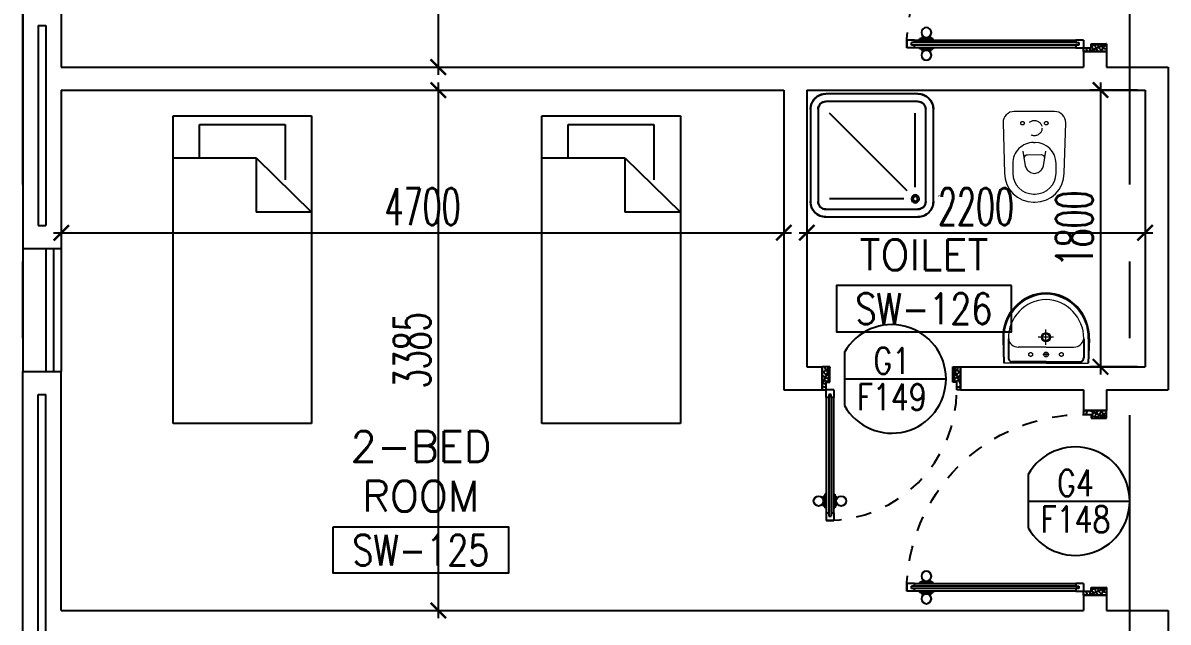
# Model space of a CAD drawing. Extents: x 276011.4 to 276105.3, y 57291.9 to 57371.4.
# Drawn here: x 276062.42 to 276069.87, y 57337.05 to 57340.95 of the extents above; entities that cross this region are included whole.
import ezdxf
from ezdxf.enums import TextEntityAlignment as Align

# ---------------------------------------------------------------- set-up
doc = ezdxf.new("R2010")
doc.units = 0
doc.header["$MEASUREMENT"] = 0
doc.header["$PDMODE"] = 34
for name, pattern in [('CENTERX2', [4, 2.5, -0.5, 0.5, -0.5]), ('DASHED', [0.75, 0.5, -0.25]), ('HIDDEN', [0.375, 0.25, -0.125]), ('HIDDEN2', [0.1875, 0.125, -0.0625])]:
    doc.linetypes.add(name, pattern=pattern)
doc.layers.get('0').update_dxf_attribs({"linetype": 'CONTINUOUS'})
doc.layers.get('DEFPOINTS').update_dxf_attribs({"linetype": 'CONTINUOUS'})
for name, color, linetype in [('AXES', 11, 'CENTERX2'), ('DIM', 4, 'CONTINUOUS'), ('DOOR', 7, 'CONTINUOUS'), ('DOOR-CR', 2, 'CONTINUOUS'), ('DOOR-NO', 3, 'CONTINUOUS'), ('FIX', 3, 'CONTINUOUS'), ('FUR', 4, 'CONTINUOUS'), ('INSUL', 4, 'CONTINUOUS'), ('RM-BOX', 4, 'CONTINUOUS'), ('RM-NAME', 2, 'CONTINUOUS'), ('RM-NO', 2, 'CONTINUOUS'), ('WALL', 2, 'CONTINUOUS'), ('WIN', 3, 'CONTINUOUS')]:
    doc.layers.add(name, color=color, linetype=linetype)
doc.styles.add('ROMANS', font='ROMANS.shx', dxfattribs={"width": 0.6})
doc.dimstyles.new('STANDARD in', dxfattribs={"dimtxt": 0.24, "dimasz": 0.1, "dimexe": 0.07, "dimexo": 0.05, "dimgap": 0.05, "dimtad": 1, "dimdec": 0, "dimlfac": 1000, "dimzin": 0, "dimdsep": 46, "dimtxsty": 'ROMANS', "dimblk": 'ARCHTICK', "dimcen": 0.05, "dimdle": 0.05, "dimclrd": 4, "dimclre": 4, "dimclrt": 2, "dimadec": 0, "dimazin": 0, "dimtfac": 1, "dimtdec": 0, "dimtmove": 2, "dimatfit": 3, "dimfxl": 0, "dimtolj": 1, "dimtzin": 0, "dimarcsym": 0})

# ---------------------------------------------------------------- blocks, each defined once
blk = doc.blocks.new('DOOR100')
at = {"layer": 'DOOR', "color": 0, "linetype": 'ByBlock'}
for p, q in [((-25, 1300), (-75, 1300)), ((-75, 1300), (-25, 1300)), ((-75, 1250), (-75, 1300)), ((-42, 1270), (-58, 1270)), ((-58, 1250), (-58, 1270)), ((-42, 1250), (-42, 1270)), ((-25, 1250), (-25, 1300)), ((-82.2, 1205), (-91.2, 1205)), ((-91.2, 1205), (-91.2, 1140.2)), ((-75, 1217.6), (-82.2, 1217.6)), ((-82.2, 1127.6), (-82.2, 1217.6)), ((-82.2, 1205), (-82.2, 1140.2)), ((-58, 1250), (-75, 1250)), ((-25, 1250), (-42, 1250)), ((-25, 1217.6), (-17.8, 1217.6)), ((-17.8, 1127.6), (-17.8, 1217.6)), ((-17.8, 1205), (-8.8, 1205)), ((-17.8, 1205), (-17.8, 1140.2)), ((-8.8, 1205), (-8.8, 1140.2)), ((-82.2, 1140.2), (-91.2, 1140.2)), ((-75, 1127.6), (-82.2, 1127.6)), ((-25, 1127.6), (-17.8, 1127.6)), ((-17.8, 1140.2), (-8.8, 1140.2)), ((-1200, 0), (-1200, 150)), ((-1200, 150), (-1175, 150)), ((-1200, 150), (-1200, 0)), ((-1175, 150), (-1175, 100)), ((-75, 200), (-58, 200)), ((-75, 150), (-75, 200)), ((-75, 150), (-25, 150)), ((-58, 200), (-58, 180)), ((-58, 180), (-42, 180)), ((-42, 200), (-25, 200)), ((-42, 180), (-42, 200)), ((-25, 200), (-25, 150)), ((0, 150), (-25, 150)), ((-25, 150), (-25, 100)), ((0, 150), (0, 0)), ((-1175, 100), (-1150, 100)), ((-1150, 100), (-1150, 0)), ((-50, 100), (-50, 0)), ((-25, 100), (-50, 100)), ((-1150, 0), (-1200, 0)), ((-50, 0), (0, 0))]:
    blk.add_line(p, q, dxfattribs=at)
at = {"layer": 'DOOR', "linetype": 'ByBlock'}
for p, q in [((-75, 1250), (-75, 200)), ((-58, 200), (-58, 1250)), ((-42, 200), (-42, 1250)), ((-25, 200), (-25, 1250)), ((0, 0), (0, 150))]:
    blk.add_line(p, q, dxfattribs=at)
at = {"layer": 'DOOR', "color": 9, "linetype": 'ByBlock'}
for p, q in [((-1150, 0), (-1200, 113.7)), ((-1150, 0), (-1163.4, 100)), ((-50, 0), (0, 113.7)), ((-50, 0), (-36.6, 100)), ((-1150, 0), (-1200, 40.1)), ((-50, 0), (0, 40.1))]:
    blk.add_line(p, q, dxfattribs=at)
at = {"layer": 'DOOR', "color": 0, "linetype": 'ByBlock'}
for centre in [(-123.5, 1172.6), (23.5, 1172.6)]:
    blk.add_circle(centre, 32.4, dxfattribs=at)
at = {"layer": 'DOOR', "linetype": 'HIDDEN', "ltscale": 0.5}
blk.add_arc((-25, 150), 1150, 89.99998, 180.00006, dxfattribs=at)
at = {"layer": 'DOOR', "color": 9, "linetype": 'ByBlock'}
for centre, radius, start, end in [((-1150, 0), 154.4, 103.71423, 108.89471), ((-50, 0), 154.4, 71.10529, 76.28577), ((-1150, 0), 134.4, 100.71998, 111.84015), ((-1150, 0), 94.4, 90, 121.98181), ((-50, 0), 94.4, 58.01819, 90), ((-50, 0), 134.4, 68.15985, 79.28002), ((-50, 0), 114.4, 64.08384, 77.37743), ((-1150, 0), 74.4, 90, 132.22357), ((-1150, 0), 54.4, 90, 156.79262), ((-1150, 0), 34.4, 90, 180), ((-1150, 0), 14.4, 90, 180), ((-50, 0), 74.4, 47.77643, 90), ((-50, 0), 54.4, 23.20738, 90), ((-50, 0), 34.4, 0, 90), ((-50, 0), 14.4, 0, 90)]:
    blk.add_arc(centre, radius, start, end, dxfattribs=at)
blk = doc.blocks.new('DOOR90')
at = {"layer": 'DOOR', "color": 0, "linetype": 'ByBlock'}
for p, q in [((-150, 0), (-150, -25)), ((-150, 0), (0, 0)), ((0, -50), (0, 0)), ((-1000, -25), (-1000, -75)), ((-1000, -75), (-1000, -25)), ((-950, -25), (-1000, -25)), ((-970, -42), (-970, -58)), ((-950, -42), (-970, -42)), ((-950, -58), (-970, -58)), ((-950, -25), (-950, -42)), ((-950, -58), (-950, -75)), ((-917.6, -25), (-917.6, -17.8)), ((-827.6, -17.8), (-917.6, -17.8)), ((-905, -17.8), (-905, -8.8)), ((-905, -8.8), (-840.2, -8.8)), ((-905, -17.8), (-840.2, -17.8)), ((-840.2, -17.8), (-840.2, -8.8)), ((-827.6, -25), (-827.6, -17.8)), ((-200, -42), (-200, -25)), ((-200, -25), (-150, -25)), ((-180, -42), (-200, -42)), ((-200, -75), (-200, -58)), ((-200, -58), (-180, -58)), ((-180, -58), (-180, -42)), ((-150, -75), (-150, -25)), ((-150, -25), (-100, -25)), ((-100, -25), (-100, -50)), ((-100, -50), (0, -50)), ((-950, -75), (-1000, -75)), ((-917.6, -75), (-917.6, -82.2)), ((-827.6, -82.2), (-917.6, -82.2)), ((-905, -82.2), (-905, -91.2)), ((-905, -82.2), (-840.2, -82.2)), ((-905, -91.2), (-840.2, -91.2)), ((-840.2, -82.2), (-840.2, -91.2)), ((-827.6, -75), (-827.6, -82.2)), ((-150, -75), (-200, -75)), ((-150, -900), (-150, -875)), ((-150, -875), (-100, -875)), ((-100, -850), (0, -850)), ((-100, -875), (-100, -850)), ((0, -850), (0, -900)), ((0, -900), (-150, -900)), ((-150, -900), (0, -900))]:
    blk.add_line(p, q, dxfattribs=at)
at = {"layer": 'DOOR', "color": 9, "linetype": 'ByBlock'}
for p, q in [((0, -50), (-113.7, 0)), ((0, -50), (-40.1, 0)), ((0, -50), (-100, -36.6)), ((0, -850), (-113.7, -900)), ((0, -850), (-100, -863.4)), ((0, -850), (-40.1, -900))]:
    blk.add_line(p, q, dxfattribs=at)
at = {"layer": 'DOOR', "linetype": 'ByBlock'}
for p, q in [((-200, -25), (-950, -25)), ((-200, -42), (-950, -42)), ((-200, -58), (-950, -58)), ((-950, -75), (-200, -75))]:
    blk.add_line(p, q, dxfattribs=at)
at = {"layer": 'DOOR', "color": 0, "linetype": 'ByBlock'}
for centre in [(-872.6, 23.5), (-872.6, -123.5)]:
    blk.add_circle(centre, 32.4, dxfattribs=at)
at = {"layer": 'DOOR', "color": 9, "linetype": 'ByBlock'}
for centre, radius, start, end in [((0, -50), 154.4, 161.10529, 166.28577), ((0, -50), 134.4, 158.15985, 169.28002), ((0, -50), 94.4, 148.01819, 180), ((0, -50), 74.4, 137.77643, 180), ((0, -50), 114.4, 154.08384, 167.37743), ((0, -50), 54.4, 113.20738, 180), ((0, -50), 34.4, 90, 180), ((0, -50), 14.4, 90, 180), ((0, -850), 154.4, 193.71423, 198.89471), ((0, -850), 134.4, 190.71998, 201.84015), ((0, -850), 94.4, 180, 211.98181), ((0, -850), 74.4, 180, 222.22357), ((0, -850), 54.4, 180, 246.79262), ((0, -850), 34.4, 180, 270), ((0, -850), 14.4, 180, 270)]:
    blk.add_arc(centre, radius, start, end, dxfattribs=at)
at = {"layer": 'DOOR', "linetype": 'HIDDEN', "ltscale": 0.5}
blk.add_arc((-150, -25), 850, 180, 270, dxfattribs=at)
blk = doc.blocks.new('RM1')
at = {"layer": 'RM-BOX'}
blk.add_lwpolyline([(569.9, -200), (-569.9, -200), (-569.9, -500), (569.9, -500)], close=True, dxfattribs=at)
at = {"layer": 'RM-NAME', "style": 'ROMANS'}
for tag, p in [('ROOMNAME1', (0, 323.8)), ('ROOMNAME2', (0, 0))]:
    blk.add_attdef(tag, text='', height=200, dxfattribs=at).set_placement(p, align=Align.MIDDLE)
at = {"layer": 'RM-NO', "style": 'ROMANS', "width": 0.8}
blk.add_attdef('ROOMNO', text='', height=200, dxfattribs=at).set_placement((0, -350), align=Align.MIDDLE)
blk = doc.blocks.new('DD1')
at = {"layer": 'DOOR-CR'}
blk.add_line((-307.6, 0), (352.8, 0), dxfattribs=at)
blk.add_lwpolyline([(-307.6, -172.9, 3.820224), (-307.6, 172.9)], format="xyb", close=True, dxfattribs=at)
at = {"layer": 'DOOR-NO', "color": 255, "style": 'ROMANS', "width": 0.8}
for tag, p in [('G', (0, 183.5)), ('000', (0, -141.4))]:
    blk.add_attdef(tag, text='', height=204, dxfattribs=at).set_placement(p, align=Align.MIDDLE)
blk = doc.blocks.new('_ARCHTICK')
at = {"color": 0, "linetype": 'ByBlock', "const_width": 0.15}
blk.add_lwpolyline([(-0.5, -0.5), (0.5, 0.5)], dxfattribs=at)
blk = doc.blocks.new('*D391')
at = {"layer": 'DEFPOINTS', "color": 0, "linetype": 'ByBlock', "ltscale": 0.3}
for p in [(276064.2713, 57340.5129), (276064.8044, 57337.1279), (276065.1179, 57337.1279)]:
    blk.add_point(p, dxfattribs=at)
at = {"layer": 'DIM', "color": 4, "linetype": 'ByBlock', "lineweight": -2, "ltscale": 0.3}
for p, q in [((276064.3213, 57340.5129), (276065.1879, 57340.5129)), ((276065.1179, 57340.5629), (276065.1179, 57337.0779)), ((276064.8544, 57337.1279), (276065.1879, 57337.1279))]:
    blk.add_line(p, q, dxfattribs=at)
at = {"layer": 'DIM', "color": 4, "linetype": 'ByBlock', "lineweight": -2, "ltscale": 0.3, "xscale": 0.1, "yscale": 0.1, "zscale": 0.1}
for p, rotation in [((276065.1179, 57340.5129), 90), ((276065.1179, 57337.1279), 270)]:
    blk.add_blockref('_ARCHTICK', p, dxfattribs=dict(at, rotation=rotation))
at = {"layer": 'DIM', "color": 2, "linetype": 'ByBlock', "ltscale": 0.3, "insert": (276064.9479, 57338.8204), "char_height": 0.24, "attachment_point": 5, "rotation": 90, "style": 'ROMANS'}
blk.add_mtext('\\A1;3385', dxfattribs=at)
blk = doc.blocks.new('*D390')
at = {"layer": 'DEFPOINTS', "color": 0, "linetype": 'ByBlock', "ltscale": 0.3}
for p in [(276062.6655, 57340.5129), (276067.3655, 57340.5129), (276067.3655, 57339.5853)]:
    blk.add_point(p, dxfattribs=at)
at = {"layer": 'DIM', "color": 4, "linetype": 'ByBlock', "lineweight": -2, "ltscale": 0.3}
for p, q in [((276062.6655, 57340.4629), (276062.6655, 57339.5153)), ((276067.3655, 57340.4629), (276067.3655, 57339.5153)), ((276062.6155, 57339.5853), (276067.4155, 57339.5853))]:
    blk.add_line(p, q, dxfattribs=at)
at = {"layer": 'DIM', "color": 4, "linetype": 'ByBlock', "lineweight": -2, "ltscale": 0.3, "xscale": 0.1, "yscale": 0.1, "zscale": 0.1, "rotation": 180}
blk.add_blockref('_ARCHTICK', (276062.6655, 57339.5853), dxfattribs=at)
at = {"layer": 'DIM', "color": 4, "linetype": 'ByBlock', "lineweight": -2, "ltscale": 0.3, "xscale": 0.1, "yscale": 0.1, "zscale": 0.1}
blk.add_blockref('_ARCHTICK', (276067.3655, 57339.5853), dxfattribs=at)
at = {"layer": 'DIM', "color": 2, "linetype": 'ByBlock', "ltscale": 0.3, "insert": (276065.0155, 57339.7553), "char_height": 0.24, "attachment_point": 5, "style": 'ROMANS'}
blk.add_mtext('\\A1;4700', dxfattribs=at)
blk = doc.blocks.new('*D389')
at = {"layer": 'DEFPOINTS', "color": 0, "linetype": 'ByBlock', "ltscale": 0.3}
for p in [(276067.5155, 57340.5129), (276069.7155, 57340.5129), (276069.7155, 57339.5853)]:
    blk.add_point(p, dxfattribs=at)
at = {"layer": 'DIM', "color": 4, "linetype": 'ByBlock', "lineweight": -2, "ltscale": 0.3}
for p, q in [((276067.5155, 57340.4629), (276067.5155, 57339.5153)), ((276069.7155, 57340.4629), (276069.7155, 57339.5153)), ((276067.4655, 57339.5853), (276069.7655, 57339.5853))]:
    blk.add_line(p, q, dxfattribs=at)
at = {"layer": 'DIM', "color": 4, "linetype": 'ByBlock', "lineweight": -2, "ltscale": 0.3, "xscale": 0.1, "yscale": 0.1, "zscale": 0.1, "rotation": 180}
blk.add_blockref('_ARCHTICK', (276067.5155, 57339.5853), dxfattribs=at)
at = {"layer": 'DIM', "color": 4, "linetype": 'ByBlock', "lineweight": -2, "ltscale": 0.3, "xscale": 0.1, "yscale": 0.1, "zscale": 0.1}
blk.add_blockref('_ARCHTICK', (276069.7155, 57339.5853), dxfattribs=at)
at = {"layer": 'DIM', "color": 2, "linetype": 'ByBlock', "ltscale": 0.3, "insert": (276068.6155, 57339.7553), "char_height": 0.24, "attachment_point": 5, "style": 'ROMANS'}
blk.add_mtext('\\A1;2200', dxfattribs=at)
blk = doc.blocks.new('*D388')
at = {"layer": 'DEFPOINTS', "color": 0, "linetype": 'ByBlock', "ltscale": 0.3}
for p in [(276069.7155, 57340.5129), (276069.4257, 57338.7129), (276069.7155, 57338.7129)]:
    blk.add_point(p, dxfattribs=at)
at = {"layer": 'DIM', "color": 4, "linetype": 'ByBlock', "lineweight": -2, "ltscale": 0.3}
for p, q in [((276069.6655, 57340.5129), (276069.3557, 57340.5129)), ((276069.4257, 57340.5629), (276069.4257, 57338.6629)), ((276069.6655, 57338.7129), (276069.3557, 57338.7129))]:
    blk.add_line(p, q, dxfattribs=at)
at = {"layer": 'DIM', "color": 4, "linetype": 'ByBlock', "lineweight": -2, "ltscale": 0.3, "xscale": 0.1, "yscale": 0.1, "zscale": 0.1}
for p, rotation in [((276069.4257, 57340.5129), 90), ((276069.4257, 57338.7129), 270)]:
    blk.add_blockref('_ARCHTICK', p, dxfattribs=dict(at, rotation=rotation))
at = {"layer": 'DIM', "color": 2, "linetype": 'ByBlock', "ltscale": 0.3, "insert": (276069.2557, 57339.6129), "char_height": 0.24, "attachment_point": 5, "rotation": 90, "style": 'ROMANS'}
blk.add_mtext('\\A1;1800', dxfattribs=at)
blk = doc.blocks.new('*D387')
at = {"layer": 'DEFPOINTS', "color": 0, "linetype": 'ByBlock', "ltscale": 0.3}
for p in [(276062.6655, 57344.0479), (276062.6655, 57340.6629), (276065.1179, 57340.6629)]:
    blk.add_point(p, dxfattribs=at)
at = {"layer": 'DIM', "color": 4, "linetype": 'ByBlock', "lineweight": -2, "ltscale": 0.3}
for p, q in [((276065.1179, 57344.0979), (276065.1179, 57340.6129)), ((276062.7155, 57344.0479), (276065.1879, 57344.0479)), ((276062.7155, 57340.6629), (276065.1879, 57340.6629))]:
    blk.add_line(p, q, dxfattribs=at)
at = {"layer": 'DIM', "color": 4, "linetype": 'ByBlock', "lineweight": -2, "ltscale": 0.3, "xscale": 0.1, "yscale": 0.1, "zscale": 0.1}
for p, rotation in [((276065.1179, 57344.0479), 90), ((276065.1179, 57340.6629), 270)]:
    blk.add_blockref('_ARCHTICK', p, dxfattribs=dict(at, rotation=rotation))
at = {"layer": 'DIM', "color": 2, "linetype": 'ByBlock', "ltscale": 0.3, "insert": (276064.9479, 57342.3554), "char_height": 0.24, "attachment_point": 5, "rotation": 90, "style": 'ROMANS'}
blk.add_mtext('\\A1;3385', dxfattribs=at)
blk = doc.blocks.new('LAV1')
at = {"layer": 'FIX', "linetype": 'DASHED', "lineweight": 20, "ltscale": 0.05}
for p, q in [((-0.5, 170), (-0.5, 270)), ((-0.5, 170), (-0.5, 270)), ((49.5, 220), (-50.5, 220))]:
    blk.add_line(p, q, dxfattribs=at)
at = {"layer": 'FIX', "linetype": 'ByBlock', "ltscale": 0.3}
for p, q in [((-280, 210), (-275, 50)), ((-245, 210), (-245, 85)), ((245, 210), (245, 85)), ((280, 210), (275, 50)), ((0, 60), (-220.2, 60)), ((0, 60), (220.2, 60))]:
    blk.add_line(p, q, dxfattribs=at)
at = {"layer": 'FIX', "linetype": 'Continuous', "lineweight": 20}
for p, q in [((-275, 210), (-275, 50)), ((0, 155), (-181.4, 155)), ((0, 155), (181.4, 155)), ((275, 210), (275, 50)), ((0, 50), (-275, 50)), ((0, 50), (-252.5, 50)), ((0, 50), (252.5, 50)), ((0, 50), (275, 50))]:
    blk.add_line(p, q, dxfattribs=at)
at = {"layer": 'FIX', "lineweight": 20}
for p, q in [((15.6, 107.5), (-15.5, 107.5)), ((0, 92), (0, 123))]:
    blk.add_line(p, q, dxfattribs=at)
for centre, radius in [((-0.5, 220), 29.5), ((-0.5, 220), 22.5), ((0, 107.5), 15.5)]:
    blk.add_circle(centre, radius, dxfattribs=at)
at = {"layer": 'FIX', "linetype": 'HIDDEN', "lineweight": 20, "ltscale": 0.05}
for centre in [(-100, 107.5), (100, 107.5)]:
    blk.add_circle(centre, 12.4, dxfattribs=at)
at = {"layer": 'FIX', "linetype": 'ByBlock', "ltscale": 0.3}
for centre, radius, start, end in [((6.9, 220), 287, 91.37765, 182.00641), ((-6.9, 220), 287, 357.99359, 88.62235), ((-220.1, 84.9), 24.9, 179.70214, 269.94861), ((220.1, 84.9), 24.9, 270.05139, 0.29786)]:
    blk.add_arc(centre, radius, start, end, dxfattribs=at)
at = {"layer": 'FIX', "linetype": 'Continuous', "lineweight": 20}
for centre, radius, start, end in [((8.4, 216.7), 283.4, 91.6988, 181.35097), ((7.6, 212.5), 252.7, 91.73281, 180.48842), ((-8.4, 216.7), 283.4, 358.64903, 88.3012), ((-7.6, 212.5), 252.7, 359.51158, 88.26719), ((-179.2, 221.8), 66.9, 190.20056, 268.07863), ((179.2, 221.8), 66.9, 271.92137, 349.79944)]:
    blk.add_arc(centre, radius, start, end, dxfattribs=at)
blk = doc.blocks.new('SHR1')
at = {"layer": 'FIX'}
for p, q in [((-195.7, 195.7), (-700, 700)), ((-142.7, 217.7), (-142.7, 700)), ((-217.7, 142.7), (-700, 142.7))]:
    blk.add_line(p, q, dxfattribs=at)
for points in [[(-825, 125), (-825, 725, -0.414214), (-725, 825), (-125, 825, -0.414214), (-25, 725), (-25, 125, -0.414214), (-125, 25), (-725, 25, -0.414214)], [(-775, 125), (-775, 725, -0.414214), (-725, 775), (-125, 775, -0.414214), (-75, 725), (-75, 125, -0.414214), (-125, 75), (-725, 75, -0.414214)]]:
    blk.add_lwpolyline(points, format="xyb", close=True, dxfattribs=at)
for radius in [25, 15]:
    blk.add_circle((-142.7, 142.7), radius, dxfattribs=at)
blk = doc.blocks.new('WC1')
at = {"layer": 'FIX', "lineweight": 20}
for p, q in [((-210, 203.8), (-538, 193.8)), ((-475, 140.8), (-538, 140.8)), ((-394.8, 75.7), (-490.4, 60.1)), ((-727, 4.8), (-727, -4.8)), ((-674, 4.8), (-674, -4.8)), ((-533.7, 24.2), (-539.5, 0)), ((-539.5, 0), (-533.7, -24.2)), ((-339, 4.8), (-339, -4.8)), ((-490.4, -60.1), (-394.8, -75.7)), ((-538, -140.8), (-475, -140.8)), ((-538, -193.8), (-210, -203.8))]:
    blk.add_line(p, q, dxfattribs=at)
at = {"layer": 'FIX', "linetype": 'Continuous', "lineweight": 20}
blk.add_line((-420.1, -47.3), (-420.4, 44.6), dxfattribs=at)
at = {"layer": 'FIX', "lineweight": 20}
blk.add_lwpolyline([(-213.2, -203.8), (-210, -203.8, 0.414214), (-137, -130.8), (-137, 0), (-137, 130.8, 0.414214), (-210, 203.8)], format="xyb", dxfattribs=at)
at = {"layer": 'FIX', "linetype": 'HIDDEN', "lineweight": 20, "ltscale": 0.05}
for centre in [(-213.2, 77.5), (-213.2, -77.5)]:
    blk.add_circle(centre, 11.6, dxfattribs=at)
at = {"layer": 'FIX', "linetype": 'HIDDEN2', "lineweight": 20, "ltscale": 0.3}
blk.add_circle((-245, 0), 49.8, dxfattribs=at)
at = {"layer": 'FIX', "lineweight": 20}
for centre, radius, start, end in [((-538, 4.8), 189, 90, 180), ((-538, 4.8), 136, 90, 180), ((-475, 4.8), 136, 360, 90), ((-473, -6.9), 68.2, 128.92417, 152.84682), ((-464.4, -17.6), 82, 108.49595, 128.92417), ((-538, -4.8), 189, 180, 270), ((-538, -4.8), 136, 180, 270), ((-473, 6.9), 68.2, 207.15318, 231.07583), ((-464.4, 17.6), 82, 231.07583, 251.50405), ((-475, -4.8), 136, 270, 0)]:
    blk.add_arc(centre, radius, start, end, dxfattribs=at)
at = {"layer": 'FIX', "linetype": 'Continuous', "lineweight": 20}
for centre, start, end in [((-442.7, 45.5), 357.66621, 91.61215), ((-442.4, -45.6), 268.38785, 2.33379)]:
    blk.add_arc(centre, 22.3, start, end, dxfattribs=at)

msp = doc.modelspace()

# ---------------------------------------------------------------- linework, layer by layer
at = {"layer": 'AXES'}
for p, q in [((276069.6155, 57291.8986), (276069.6155, 57370.7113)), ((276062.4155, 57291.8986), (276062.4155, 57370.3613))]:
    msp.add_line(p, q, dxfattribs=at)
at = {"layer": 'FIX'}
for p, q in [((276068.2385, 57340.4879), (276067.6385, 57340.4879)), ((276068.2385, 57340.4379), (276067.6385, 57340.4379)), ((276067.5385, 57340.3879), (276067.5385, 57339.7879)), ((276067.5885, 57340.3879), (276067.5885, 57339.7879)), ((276068.2208, 57339.8806), (276068.2208, 57340.3629)), ((276068.2885, 57339.7879), (276068.2885, 57340.3879)), ((276068.3385, 57339.7879), (276068.3385, 57340.3879)), ((276068.1458, 57339.8056), (276067.6635, 57339.8056)), ((276067.6385, 57339.7379), (276068.2385, 57339.7379)), ((276067.6385, 57339.6879), (276068.2385, 57339.6879))]:
    msp.add_line(p, q, dxfattribs=at)
at = {"layer": 'FIX', "color": 32, "linetype": 'DASHED', "lineweight": 20, "ltscale": 0.05}
msp.add_line((276069.121, 57338.9059), (276069.021, 57338.9059), dxfattribs=at)
at = {"layer": 'FIX', "extrusion": (0, 0, -1)}
for centre, major_axis, start_param, end_param in [((276067.6385, 57340.3879), (-0.0707, 0.0707), 5.497787, 7.068583), ((276067.6385, 57340.3879), (-0.0354, 0.0354), 5.497787, 7.068583), ((276068.2385, 57340.3879), (-0.0707, 0.0707), 0.785398, 2.356194), ((276068.2385, 57340.3879), (-0.0354, 0.0354), 0.785398, 2.356194), ((276068.2208, 57339.8056), (-0.0177, 0.0177), 3.926991, 10.210176), ((276068.2208, 57339.8056), (-0.0106, 0.0106), 3.926991, 10.210176), ((276067.6385, 57339.7879), (-0.0707, 0.0707), 3.926991, 5.497787), ((276067.6385, 57339.7879), (0.0354, 0.0354), 2.356194, 3.926991), ((276068.2385, 57339.7879), (0.0354, 0.0354), 0.785398, 2.356194), ((276068.2385, 57339.7879), (0.0707, 0.0707), 0.785398, 2.356194)]:
    msp.add_ellipse(centre, major_axis=major_axis, ratio=1, start_param=start_param, end_param=end_param, dxfattribs=at)
at = {"layer": 'FUR'}
for p, q in [((276063.3935, 57338.3447), (276063.3935, 57340.3447)), ((276063.3935, 57340.3447), (276064.2935, 57340.3447)), ((276064.2935, 57340.3447), (276064.2935, 57338.3447)), ((276065.7924, 57338.3447), (276065.7924, 57340.3447)), ((276065.7924, 57340.3447), (276066.6924, 57340.3447)), ((276066.6924, 57340.3447), (276066.6924, 57338.3447)), ((276063.5634, 57340.2893), (276064.1214, 57340.2893)), ((276063.5634, 57340.0731), (276063.5634, 57340.2893)), ((276064.1214, 57340.2893), (276064.1214, 57339.9296)), ((276065.9623, 57340.2893), (276066.5202, 57340.2893)), ((276065.9623, 57340.0731), (276065.9623, 57340.2893)), ((276066.5202, 57340.2893), (276066.5202, 57339.9296)), ((276063.3935, 57340.0731), (276063.9324, 57340.0731)), ((276063.9324, 57340.0731), (276063.9324, 57339.7197)), ((276063.9324, 57340.0731), (276064.2935, 57339.7197)), ((276065.7924, 57340.0731), (276066.3312, 57340.0731)), ((276066.3312, 57340.0731), (276066.3312, 57339.7197)), ((276066.3312, 57340.0731), (276066.6924, 57339.7197)), ((276064.2935, 57339.7197), (276063.9324, 57339.7197)), ((276066.6924, 57339.7197), (276066.3312, 57339.7197)), ((276064.2935, 57338.3447), (276063.3935, 57338.3447)), ((276066.6924, 57338.3447), (276065.7924, 57338.3447))]:
    msp.add_line(p, q, dxfattribs=at)
at = {"layer": 'INSUL'}
for p, q in [((276062.5155, 57340.9329), (276062.5655, 57340.9329)), ((276062.5155, 57340.9329), (276062.5155, 57339.6329)), ((276062.5655, 57340.9329), (276062.5655, 57339.6329)), ((276062.5155, 57339.6329), (276062.5655, 57339.6329)), ((276062.5155, 57338.5329), (276062.5655, 57338.5329)), ((276062.5155, 57336.2329), (276062.5155, 57338.5329)), ((276062.5655, 57336.2329), (276062.5655, 57338.5329))]:
    msp.add_line(p, q, dxfattribs=at)
at = {"layer": 'WALL'}
for p, q in [((276062.4155, 57341.0829), (276062.4155, 57339.4829)), ((276062.6655, 57341.0829), (276062.6655, 57340.6629)), ((276062.6655, 57340.6629), (276069.3155, 57340.6629)), ((276069.4655, 57340.6629), (276069.8655, 57340.6629)), ((276062.6655, 57340.5129), (276067.3655, 57340.5129)), ((276062.6655, 57340.5129), (276062.6655, 57339.4829)), ((276067.5155, 57340.5129), (276069.7155, 57340.5129)), ((276062.4155, 57339.4829), (276062.6655, 57339.4829)), ((276067.5155, 57338.7129), (276067.6155, 57338.7129)), ((276068.5155, 57338.7129), (276069.7155, 57338.7129)), ((276062.4155, 57338.6829), (276062.6655, 57338.6829)), ((276062.4155, 57336.2329), (276062.4155, 57338.6829)), ((276062.6655, 57337.1279), (276062.6655, 57338.6829)), ((276067.3655, 57338.5629), (276067.6155, 57338.5629)), ((276068.5155, 57338.5629), (276069.3155, 57338.5629)), ((276069.4655, 57338.5629), (276069.8655, 57338.5629)), ((276062.6655, 57337.1279), (276069.3155, 57337.1279)), ((276069.4655, 57337.1279), (276069.8655, 57337.1279))]:
    msp.add_line(p, q, dxfattribs=at)
at = {"layer": 'WALL', "linetype": 'ByBlock'}
for p, q in [((276069.3155, 57340.7634), (276069.3155, 57340.6629)), ((276069.4655, 57340.7634), (276069.3155, 57340.7634)), ((276069.4655, 57340.7634), (276069.4655, 57340.6629)), ((276069.8655, 57340.6629), (276069.8655, 57338.5629)), ((276067.3655, 57340.5129), (276067.3655, 57338.5629)), ((276067.5155, 57340.5129), (276067.5155, 57338.7129)), ((276069.7155, 57340.5129), (276069.7155, 57338.7129)), ((276067.6155, 57338.7129), (276067.6155, 57338.5629)), ((276069.3155, 57338.5629), (276069.3155, 57338.4284)), ((276069.4655, 57338.5629), (276069.4655, 57338.4284)), ((276069.4655, 57338.4284), (276069.3155, 57338.4284)), ((276069.3155, 57337.2284), (276069.3155, 57337.1279)), ((276069.4655, 57337.2284), (276069.3155, 57337.2284)), ((276069.4655, 57337.2284), (276069.4655, 57337.1279)), ((276069.8655, 57337.1279), (276069.8655, 57336.2329))]:
    msp.add_line(p, q, dxfattribs=at)
at = {"layer": 'WALL', "color": 250, "linetype": 'ByBlock', "ltscale": 0.3}
msp.add_line((276068.3711, 57339.828), (276068.3731, 57339.826), dxfattribs=at)
at = {"layer": 'WIN'}
for p, q in [((276062.4155, 57339.4829), (276062.4155, 57338.6829)), ((276062.5655, 57339.4829), (276062.5655, 57338.6829)), ((276062.6155, 57339.4829), (276062.6155, 57338.6829)), ((276062.6655, 57339.4829), (276062.6655, 57338.6829))]:
    msp.add_line(p, q, dxfattribs=at)

# ---------------------------------------------------------------- block references
at = {"layer": 'DOOR', "color": 0, "linetype": 'ByBlock', "yscale": 0.001, "zscale": 0.001, "rotation": 90}
for name, p, xscale in [('DOOR100', (276069.4655, 57340.7634), -0.001), ('DOOR90', (276067.6155, 57338.7129), 0.001), ('DOOR100', (276069.4655, 57337.2284), -0.001)]:
    msp.add_blockref(name, p, dxfattribs=dict(at, xscale=xscale))
at = {"layer": 'DOOR-NO'}
ref = msp.add_blockref('DD1', (276068.0678, 57338.6345), dxfattribs=dict(at, xscale=0.001, yscale=0.001, zscale=0.001))
ref.add_attrib('G', 'G1', dxfattribs={"height": 0.17, "style": 'ROMANS', "width": 0.8}).set_placement((276068.0678, 57338.7525), align=Align.MIDDLE)
ref.add_attrib('000', 'F149', dxfattribs={"height": 0.17, "style": 'ROMANS', "width": 0.8}).set_placement((276068.0678, 57338.5167), align=Align.MIDDLE)
ref = msp.add_blockref('DD1', (276069.2627, 57337.8394), dxfattribs=dict(at, xscale=0.001, yscale=0.001, zscale=0.001))
ref.add_attrib('G', 'G4', dxfattribs={"height": 0.17, "style": 'ROMANS', "width": 0.8}).set_placement((276069.2627, 57337.9574), align=Align.MIDDLE)
ref.add_attrib('000', 'F148', dxfattribs={"height": 0.17, "style": 'ROMANS', "width": 0.8}).set_placement((276069.2627, 57337.7216), align=Align.MIDDLE)
at = {"layer": 'FIX', "yscale": 0.001, "zscale": 0.001, "rotation": 90}
for name, p, xscale in [('SHR1', (276068.3635, 57339.6629), -0.001), ('WC1', (276068.9955, 57340.5109), 0.001)]:
    msp.add_blockref(name, p, dxfattribs=dict(at, xscale=xscale))
at = {"layer": 'FIX', "xscale": 0.001, "yscale": 0.001, "zscale": 0.001}
msp.add_blockref('LAV1', (276069.0715, 57338.6859), dxfattribs=at)
at = {"layer": 'RM-NAME', "xscale": 0.001, "yscale": 0.001, "zscale": 0.001}
msp.add_blockref('RM1', (276068.2772, 57339.4415), dxfattribs=at).add_auto_attribs({'ROOMNO': 'SW-126', 'ROOMNAME2': 'TOILET'})
at = {"layer": 'RM-NAME'}
ref = msp.add_blockref('RM1', (276065.0048, 57337.8714), dxfattribs=dict(at, xscale=-0.001, yscale=0.001, zscale=0.001))
ref.add_attrib('ROOMNO', 'SW-125', dxfattribs={"layer": 'RM-NO', "height": 0.2, "style": 'ROMANS', "width": 0.8}).set_placement((276065.0048, 57337.5214), align=Align.MIDDLE)
ref.add_attrib('ROOMNAME2', 'ROOM', dxfattribs={"height": 0.2, "style": 'ROMANS'}).set_placement((276065.0048, 57337.8714), align=Align.MIDDLE)
ref.add_attrib('ROOMNAME1', '2-BED', dxfattribs={"height": 0.2, "style": 'ROMANS'}).set_placement((276065.0048, 57338.1952), align=Align.MIDDLE)

# ---------------------------------------------------------------- dimensions: what is measured, and where the dimension line sits
at = {"layer": 'DIM', "linetype": 'ByBlock', "ltscale": 0.3}
for base, p1, p2, picture, middle in [((276065.1179, 57340.6629), (276062.6655, 57344.0479), (276062.6655, 57340.6629), '*D387', (276064.9479, 57342.3554)), ((276065.1179, 57337.1279), (276064.2713, 57340.5129), (276064.8044, 57337.1279), '*D391', (276064.9479, 57338.8204)), ((276069.4257, 57338.7129), (276069.7155, 57340.5129), (276069.7155, 57338.7129), '*D388', (276069.2557, 57339.6129))]:
    dim = msp.add_linear_dim(base=base, p1=p1, p2=p2, angle=90, dimstyle='STANDARD in', dxfattribs=at)
    dim.commit()
    dim.dimension.update_dxf_attribs({"geometry": picture, "text_midpoint": middle})
for base, p1, p2, picture, middle in [((276067.3655, 57339.5853), (276062.6655, 57340.5129), (276067.3655, 57340.5129), '*D390', (276065.0155, 57339.7553)), ((276069.7155, 57339.5853), (276067.5155, 57340.5129), (276069.7155, 57340.5129), '*D389', (276068.6155, 57339.7553))]:
    dim = msp.add_linear_dim(base=base, p1=p1, p2=p2, dimstyle='STANDARD in', dxfattribs=at)
    dim.commit()
    dim.dimension.update_dxf_attribs({"geometry": picture, "text_midpoint": middle})

doc.saveas('drawing.dxf')
